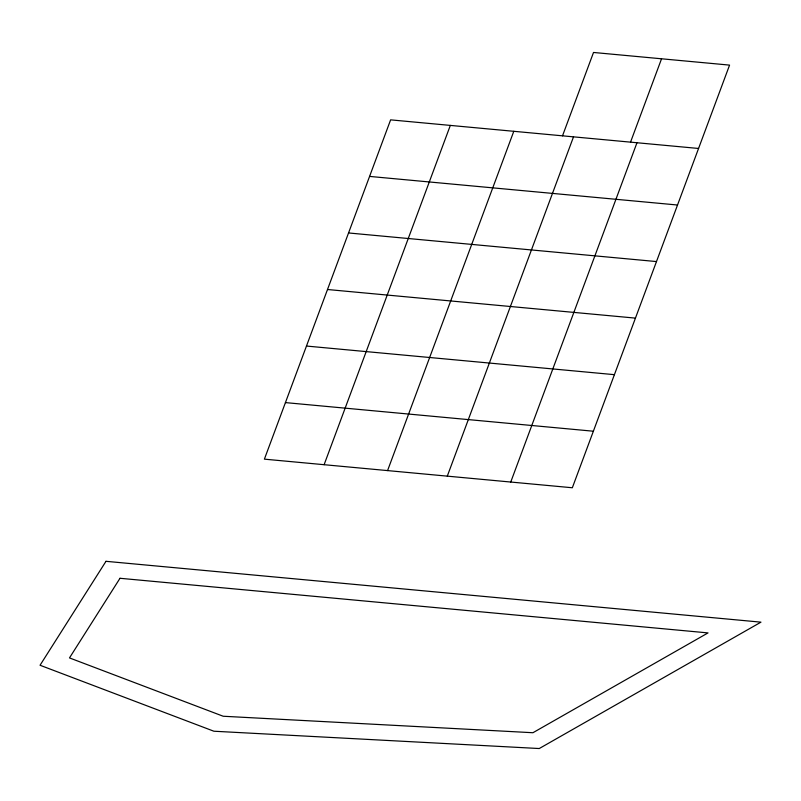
<?xml version="1.0" encoding="UTF-8"?>
<svg xmlns="http://www.w3.org/2000/svg" width="801" height="801" viewBox="0 0 801 801"><rect width="100%" height="100%" fill="white"/><g stroke="black" fill="none" stroke-linecap="round" stroke-linejoin="round"><path stroke-width="1.2" d="M324.115 464.7L450.332 125.407M387.574 470.598L513.791 131.304M562.512 135.83L593.521 52.465L729.571 65.111L572.335 487.759L264.39 459.153L390.618 119.86L698.562 148.465M447.288 476.144L573.516 136.851M630.537 142.147L661.546 58.793M510.748 482.042L636.975 142.748M369.581 176.41L677.526 205.016M348.545 232.961L656.49 261.567M327.509 289.511L635.453 318.117M306.473 346.052L614.417 374.668M285.426 402.603L593.381 431.218M105.992 561.311L40.05 665.251L213.897 731.223L539.253 748.534L760.95 622.157L105.992 561.311M120 578.282L69.487 657.911L223.199 716.244L532.935 732.725L708.024 632.91L120 578.282"/></g></svg>
